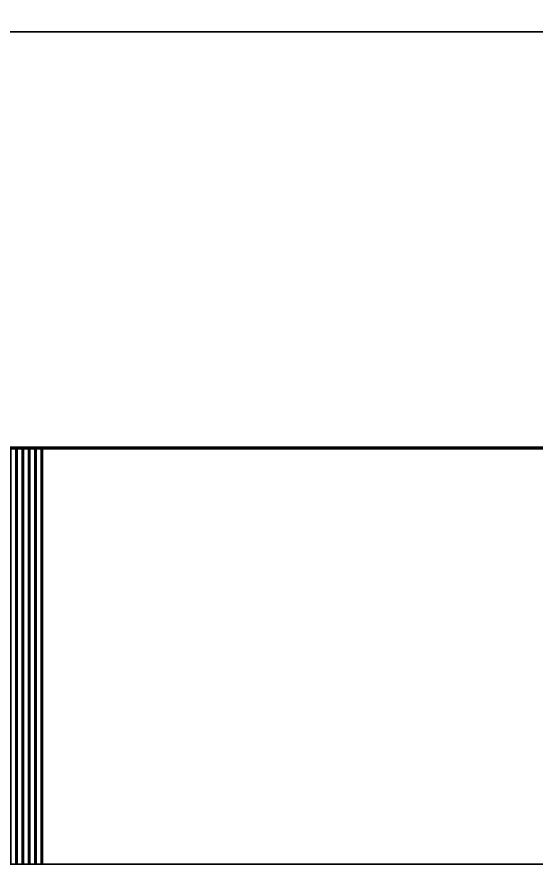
# Model space of a CAD drawing. Header units: millimetres. Extents: x -5968 to 8419, y -11886 to 221.
# Drawn here: x -5253.6 to -5231.1, y -11302.5 to -11265.78 of the extents above; entities that cross this region are included whole.
import ezdxf

# ---------------------------------------------------------------- set-up
doc = ezdxf.new("R2010")
doc.units = ezdxf.units.MM
doc.header["$LTSCALE"] = 20
doc.layers.add('Innenausbau_Konstruktion', color=7, linetype='Continuous')

msp = doc.modelspace()

# ---------------------------------------------------------------- linework, layer by layer
at = {"layer": 'Innenausbau_Konstruktion', "color": 7, "linetype": 'Continuous', "lineweight": 25, "transparency": 33554687}
for points in [[(-5611.118, -11284.5, 5208.109), (-5189.118, -11284.5, 5208.109), (-5189.118, -11284.5, 3709.032)], [(-4765.06, -11284.5, 3062.109), (-5611.06, -11284.5, 3062.109)], [(-5123.628, -11284.5, 3692.609), (-5252.491, -11284.5, 3692.609), (-5252.768, -11284.5, 3692.588), (-5253.045, -11284.5, 3692.571), (-5253.323, -11284.5, 3692.558), (-5253.601, -11284.5, 3692.55), (-5253.879, -11284.5, 3692.546)], [(-5253.871, -11284.5, 3544.595), (-5253.595, -11284.5, 3544.591), (-5253.318, -11284.5, 3544.583), (-5253.042, -11284.5, 3544.57), (-5252.766, -11284.5, 3544.553), (-5252.491, -11284.5, 3544.532), (-5123.628, -11284.5, 3544.532)], [(-5189.118, -11284.5, 3709.032), (-5252.549, -11284.5, 3709.032), (-5252.824, -11284.5, 3709.053), (-5253.1, -11284.5, 3709.07), (-5253.376, -11284.5, 3709.083), (-5253.653, -11284.5, 3709.091)], [(-5253.601, -11284.5, 3528.05), (-5253.323, -11284.5, 3528.058), (-5253.045, -11284.5, 3528.071), (-5252.768, -11284.5, 3528.088), (-5252.491, -11284.5, 3528.109), (-5123.628, -11284.5, 3528.109)], [(-5611.118, -11302.5, 5208.109), (-5189.118, -11302.5, 5208.109), (-5189.118, -11302.5, 3709.032)], [(-4765.06, -11302.5, 3062.109), (-5611.06, -11302.5, 3062.109)], [(-5123.628, -11302.5, 3692.609), (-5252.491, -11302.5, 3692.609), (-5252.768, -11302.5, 3692.588), (-5253.045, -11302.5, 3692.571), (-5253.323, -11302.5, 3692.558), (-5253.601, -11302.5, 3692.55), (-5253.879, -11302.5, 3692.546)], [(-5253.871, -11302.5, 3544.595), (-5253.595, -11302.5, 3544.591), (-5253.318, -11302.5, 3544.583), (-5253.042, -11302.5, 3544.57), (-5252.766, -11302.5, 3544.553), (-5252.491, -11302.5, 3544.532), (-5123.628, -11302.5, 3544.532)], [(-5189.118, -11302.5, 3709.032), (-5252.549, -11302.5, 3709.032), (-5252.824, -11302.5, 3709.053), (-5253.1, -11302.5, 3709.07), (-5253.376, -11302.5, 3709.083), (-5253.653, -11302.5, 3709.091)], [(-5253.601, -11302.5, 3528.05), (-5253.323, -11302.5, 3528.058), (-5253.045, -11302.5, 3528.071), (-5252.768, -11302.5, 3528.088), (-5252.491, -11302.5, 3528.109), (-5123.628, -11302.5, 3528.109)]]:
    msp.add_polyline3d(points, dxfattribs=at)
for points in [[(-4781.06, -11284.436, 3525.109), (-4781.06, -10714.436, 3525.109), (-5595.06, -10714.436, 3525.109), (-5595.06, -11284.436, 3525.109)], [(-5595.06, -11284.436, 3543.109), (-5595.06, -10714.436, 3543.109), (-4781.06, -10714.436, 3543.109), (-4781.06, -11284.436, 3543.109)], [(-4781.06, -11284.436, 3690.109), (-4781.06, -10714.436, 3690.109), (-5595.06, -10714.436, 3690.109), (-5595.06, -11284.436, 3690.109)], [(-5595.06, -11284.436, 3708.109), (-5595.06, -10714.436, 3708.109), (-4781.06, -10714.436, 3708.109), (-4781.06, -11284.436, 3708.109)], [(-4781.06, -11284.436, 4946.109), (-4781.06, -10714.436, 4946.109), (-5595.06, -10714.436, 4946.109), (-5595.06, -11284.436, 4946.109)], [(-5595.06, -11284.436, 4964.109), (-5595.06, -10714.436, 4964.109), (-4781.06, -10714.436, 4964.109), (-4781.06, -11284.436, 4964.109)], [(-4781.06, -11284.436, 5190.109), (-4781.06, -10714.436, 5190.109), (-5595.06, -10714.436, 5190.109), (-5595.06, -11284.436, 5190.109)], [(-5595.06, -11284.436, 5208.109), (-5595.06, -10714.436, 5208.109), (-4781.06, -10714.436, 5208.109), (-4781.06, -11284.436, 5208.109)], [(-5581.56, -11266.436, 3681.609), (-4794.56, -11266.436, 3681.609), (-4794.56, -11266.436, 3559.609), (-5581.56, -11266.436, 3559.609)], [(-4794.56, -11284.436, 3559.609), (-4794.56, -11266.436, 3559.609), (-5581.56, -11266.436, 3559.609), (-5581.56, -11284.436, 3559.609)], [(-5581.56, -11284.436, 3681.609), (-5581.56, -11266.436, 3681.609), (-4794.56, -11266.436, 3681.609), (-4794.56, -11284.436, 3681.609)], [(-5611.118, -11284.5, 5208.109), (-5611.118, -11302.5, 5208.109), (-5189.118, -11302.5, 5208.109), (-5189.118, -11284.5, 5208.109)], [(-4765.06, -11284.5, 3062.109), (-4765.06, -11302.5, 3062.109), (-5611.06, -11302.5, 3062.109), (-5611.06, -11284.5, 3062.109)], [(-5595.06, -11284.436, 3543.109), (-4781.06, -11284.436, 3543.109), (-4781.06, -11284.436, 3525.109), (-5595.06, -11284.436, 3525.109)], [(-5595.06, -11284.436, 3708.109), (-4781.06, -11284.436, 3708.109), (-4781.06, -11284.436, 3690.109), (-5595.06, -11284.436, 3690.109)], [(-5595.06, -11284.436, 4964.109), (-4781.06, -11284.436, 4964.109), (-4781.06, -11284.436, 4946.109), (-5595.06, -11284.436, 4946.109)], [(-5595.06, -11284.436, 5208.109), (-4781.06, -11284.436, 5208.109), (-4781.06, -11284.436, 5190.109), (-5595.06, -11284.436, 5190.109)], [(-5581.56, -11284.436, 3681.609), (-4794.56, -11284.436, 3681.609), (-4794.56, -11284.436, 3559.609), (-5581.56, -11284.436, 3559.609)], [(-5253.601, -11284.5, 3692.55), (-5253.601, -11302.5, 3692.55), (-5253.879, -11302.5, 3692.546), (-5253.879, -11284.5, 3692.546)], [(-5253.871, -11284.5, 3544.595), (-5253.871, -11302.5, 3544.595), (-5253.595, -11302.5, 3544.591), (-5253.595, -11284.5, 3544.591)], [(-5253.376, -11284.5, 3709.083), (-5253.376, -11302.5, 3709.083), (-5253.653, -11302.5, 3709.091), (-5253.653, -11284.5, 3709.091)], [(-5253.323, -11284.5, 3692.558), (-5253.323, -11302.5, 3692.558), (-5253.601, -11302.5, 3692.55), (-5253.601, -11284.5, 3692.55)], [(-5253.601, -11284.5, 3528.05), (-5253.601, -11302.5, 3528.05), (-5253.323, -11302.5, 3528.058), (-5253.323, -11284.5, 3528.058)], [(-5253.595, -11284.5, 3544.591), (-5253.595, -11302.5, 3544.591), (-5253.318, -11302.5, 3544.583), (-5253.318, -11284.5, 3544.583)], [(-5253.1, -11284.5, 3709.07), (-5253.1, -11302.5, 3709.07), (-5253.376, -11302.5, 3709.083), (-5253.376, -11284.5, 3709.083)], [(-5253.045, -11284.5, 3692.571), (-5253.045, -11302.5, 3692.571), (-5253.323, -11302.5, 3692.558), (-5253.323, -11284.5, 3692.558)], [(-5253.323, -11284.5, 3528.058), (-5253.323, -11302.5, 3528.058), (-5253.045, -11302.5, 3528.071), (-5253.045, -11284.5, 3528.071)], [(-5253.318, -11284.5, 3544.583), (-5253.318, -11302.5, 3544.583), (-5253.042, -11302.5, 3544.57), (-5253.042, -11284.5, 3544.57)], [(-5252.824, -11284.5, 3709.053), (-5252.824, -11302.5, 3709.053), (-5253.1, -11302.5, 3709.07), (-5253.1, -11284.5, 3709.07)], [(-5252.768, -11284.5, 3692.588), (-5252.768, -11302.5, 3692.588), (-5253.045, -11302.5, 3692.571), (-5253.045, -11284.5, 3692.571)], [(-5253.045, -11284.5, 3528.071), (-5253.045, -11302.5, 3528.071), (-5252.768, -11302.5, 3528.088), (-5252.768, -11284.5, 3528.088)], [(-5253.042, -11284.5, 3544.57), (-5253.042, -11302.5, 3544.57), (-5252.766, -11302.5, 3544.553), (-5252.766, -11284.5, 3544.553)], [(-5252.549, -11284.5, 3709.032), (-5252.549, -11302.5, 3709.032), (-5252.824, -11302.5, 3709.053), (-5252.824, -11284.5, 3709.053)], [(-5252.491, -11284.5, 3692.609), (-5252.491, -11302.5, 3692.609), (-5252.768, -11302.5, 3692.588), (-5252.768, -11284.5, 3692.588)], [(-5252.768, -11284.5, 3528.088), (-5252.768, -11302.5, 3528.088), (-5252.491, -11302.5, 3528.109), (-5252.491, -11284.5, 3528.109)], [(-5252.766, -11284.5, 3544.553), (-5252.766, -11302.5, 3544.553), (-5252.491, -11302.5, 3544.532), (-5252.491, -11284.5, 3544.532)], [(-5189.118, -11284.5, 3709.032), (-5189.118, -11302.5, 3709.032), (-5252.549, -11302.5, 3709.032), (-5252.549, -11284.5, 3709.032)], [(-5252.491, -11284.5, 3544.532), (-5252.491, -11302.5, 3544.532), (-5123.628, -11302.5, 3544.532), (-5123.628, -11284.5, 3544.532)], [(-5123.628, -11284.5, 3692.609), (-5123.628, -11302.5, 3692.609), (-5252.491, -11302.5, 3692.609), (-5252.491, -11284.5, 3692.609)], [(-5252.491, -11284.5, 3528.109), (-5252.491, -11302.5, 3528.109), (-5123.628, -11302.5, 3528.109), (-5123.628, -11284.5, 3528.109)]]:
    msp.add_3dface(points, dxfattribs=at)

doc.saveas('drawing.dxf')
